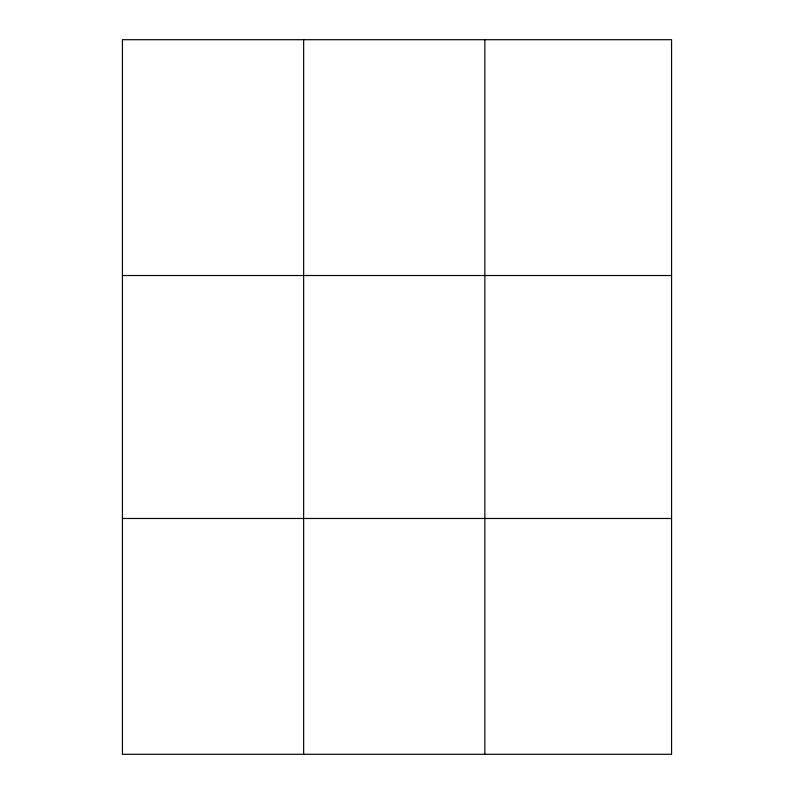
<?xml version="1.0" encoding="UTF-8"?>
<svg xmlns="http://www.w3.org/2000/svg" width="794" height="794" viewBox="0 0 794 794"><rect width="100%" height="100%" fill="white"/><g stroke="black" fill="none" stroke-linecap="round" stroke-linejoin="round"><path stroke-width="1.19" d="M303.645 754.3L303.645 39.7M484.856 754.3L484.856 39.7M122.435 275.518L671.565 275.518M122.435 518.482L671.565 518.482M671.565 707.136L671.565 754.3L122.435 754.3L122.435 39.7L671.565 39.7L671.565 707.136"/></g></svg>
